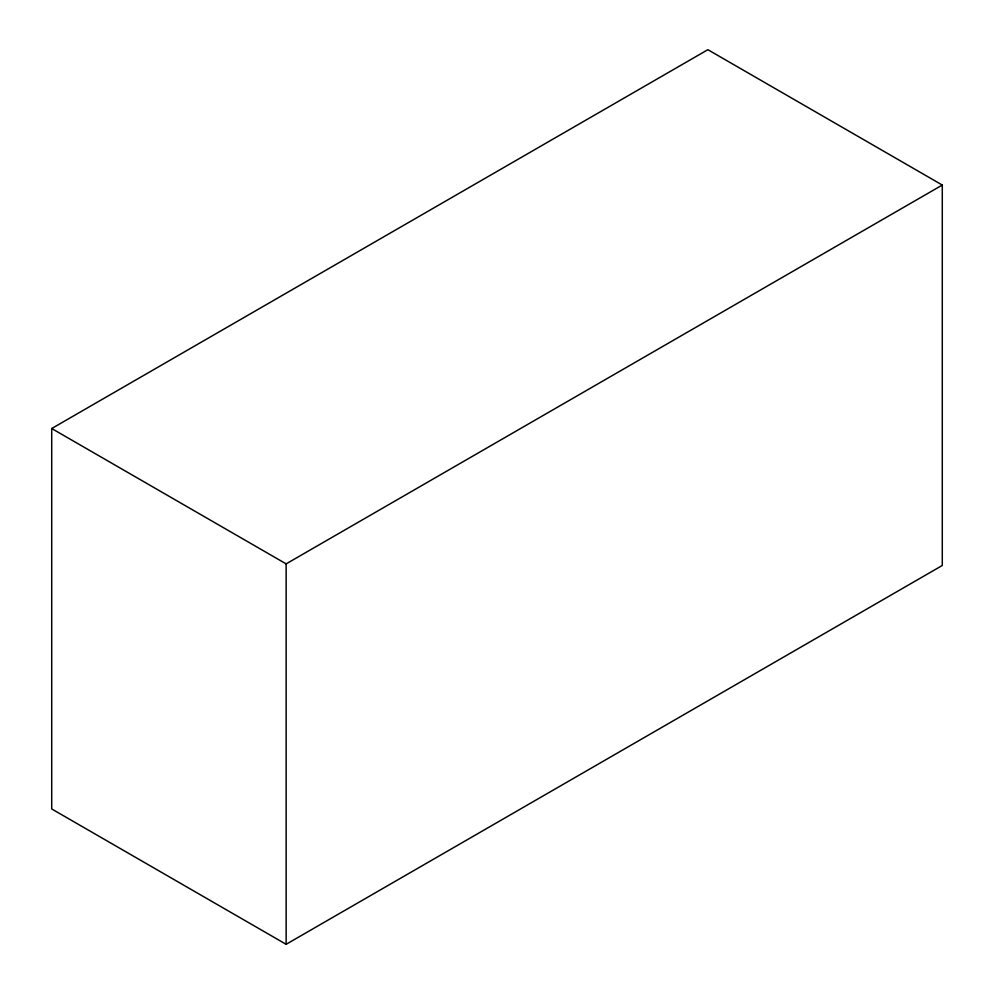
<?xml version="1.0" encoding="UTF-8"?>
<svg xmlns="http://www.w3.org/2000/svg" width="994" height="994" viewBox="0 0 994 994"><rect width="100%" height="100%" fill="white"/><g stroke="black" fill="none" stroke-linecap="round" stroke-linejoin="round"><path stroke-width="1.49" d="M51.713 428.526L707.865 49.7L942.287 185.046L942.287 565.474L286.135 944.3L51.713 808.954L51.713 428.526L286.135 563.871L942.287 185.046M286.135 563.871L286.135 944.3"/></g></svg>
